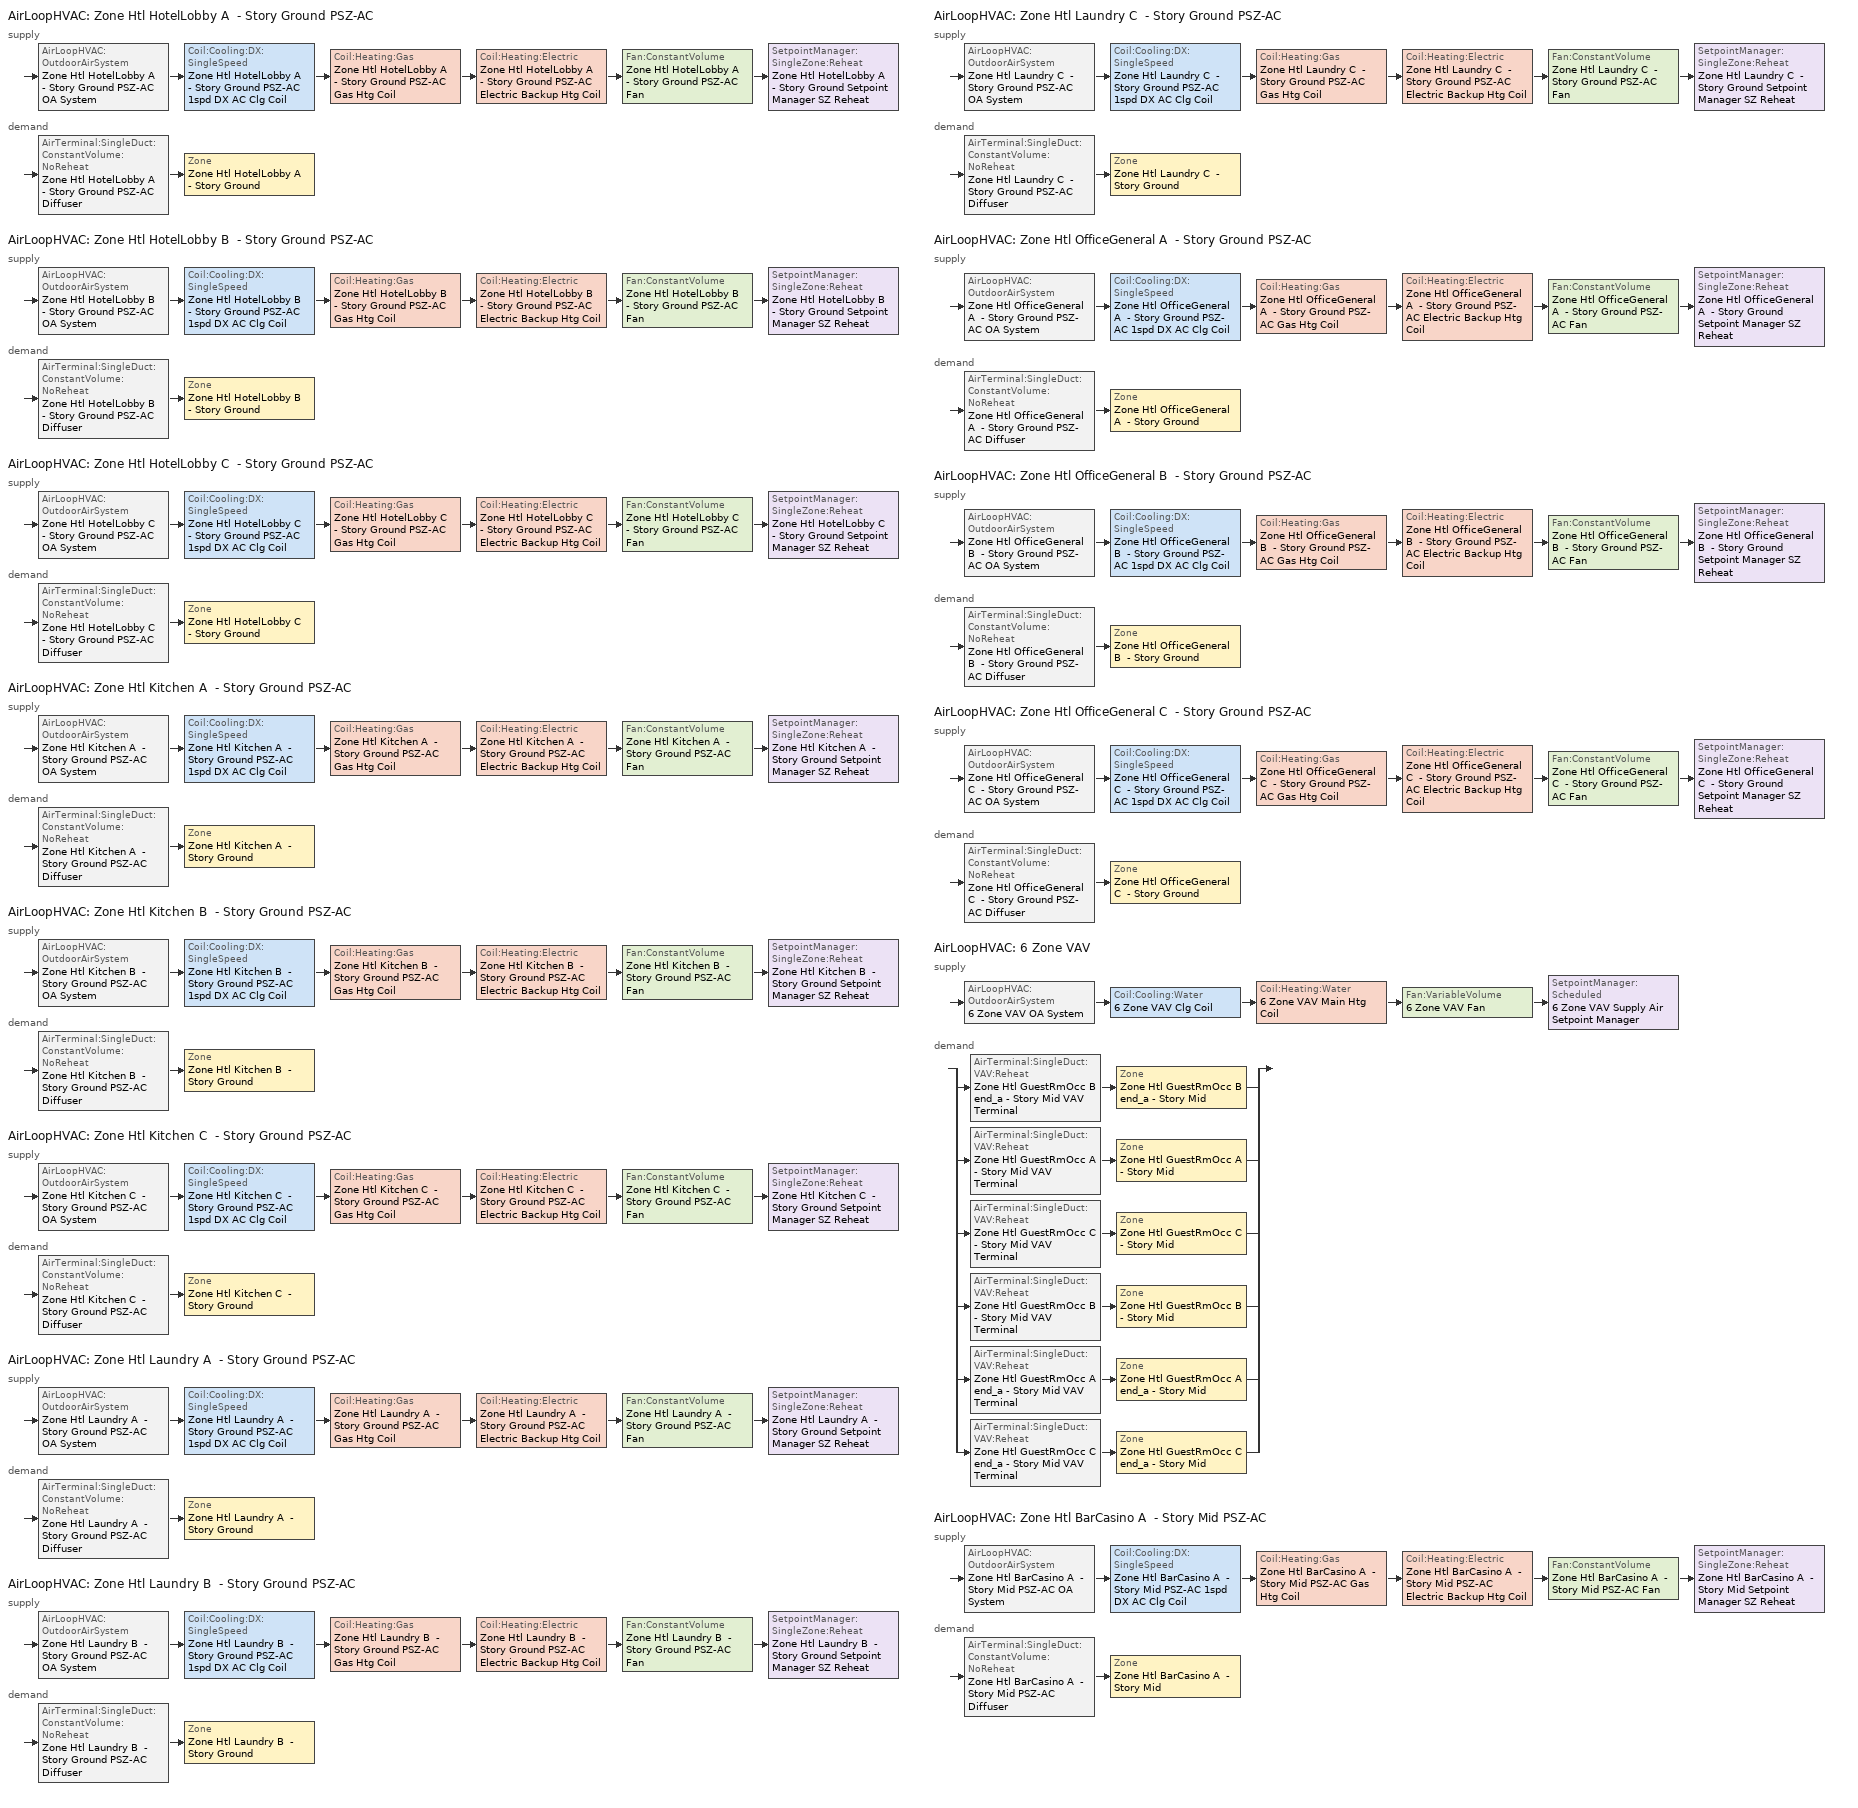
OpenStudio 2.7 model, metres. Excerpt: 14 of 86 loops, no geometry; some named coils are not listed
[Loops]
AirLoopHVAC 'Zone Htl HotelLobby A  - Story Ground PSZ-AC'
 supply: AirLoopHVAC:OutdoorAirSystem 'Zone Htl HotelLobby A  - Story Ground PSZ-AC OA System' > Coil:Cooling:DX:SingleSpeed 'Zone Htl HotelLobby A  - Story Ground PSZ-AC 1spd DX AC Clg Coil' > Coil:Heating:Gas 'Zone Htl HotelLobby A  - Story Ground PSZ-AC Gas Htg Coil' > Coil:Heating:Electric 'Zone Htl HotelLobby A  - Story Ground PSZ-AC Electric Backup Htg Coil' > Fan:ConstantVolume 'Zone Htl HotelLobby A  - Story Ground PSZ-AC Fan' > SetpointManager:SingleZone:Reheat 'Zone Htl HotelLobby A  - Story Ground Setpoint Manager SZ Reheat'
 demand: AirTerminal:SingleDuct:ConstantVolume:NoReheat 'Zone Htl HotelLobby A  - Story Ground PSZ-AC Diffuser' > Zone 'Zone Htl HotelLobby A  - Story Ground'
AirLoopHVAC 'Zone Htl HotelLobby B  - Story Ground PSZ-AC'
 supply: AirLoopHVAC:OutdoorAirSystem 'Zone Htl HotelLobby B  - Story Ground PSZ-AC OA System' > Coil:Cooling:DX:SingleSpeed 'Zone Htl HotelLobby B  - Story Ground PSZ-AC 1spd DX AC Clg Coil' > Coil:Heating:Gas 'Zone Htl HotelLobby B  - Story Ground PSZ-AC Gas Htg Coil' > Coil:Heating:Electric 'Zone Htl HotelLobby B  - Story Ground PSZ-AC Electric Backup Htg Coil' > Fan:ConstantVolume 'Zone Htl HotelLobby B  - Story Ground PSZ-AC Fan' > SetpointManager:SingleZone:Reheat 'Zone Htl HotelLobby B  - Story Ground Setpoint Manager SZ Reheat'
 demand: AirTerminal:SingleDuct:ConstantVolume:NoReheat 'Zone Htl HotelLobby B  - Story Ground PSZ-AC Diffuser' > Zone 'Zone Htl HotelLobby B  - Story Ground'
AirLoopHVAC 'Zone Htl HotelLobby C  - Story Ground PSZ-AC'
 supply: AirLoopHVAC:OutdoorAirSystem 'Zone Htl HotelLobby C  - Story Ground PSZ-AC OA System' > Coil:Cooling:DX:SingleSpeed 'Zone Htl HotelLobby C  - Story Ground PSZ-AC 1spd DX AC Clg Coil' > Coil:Heating:Gas 'Zone Htl HotelLobby C  - Story Ground PSZ-AC Gas Htg Coil' > Coil:Heating:Electric 'Zone Htl HotelLobby C  - Story Ground PSZ-AC Electric Backup Htg Coil' > Fan:ConstantVolume 'Zone Htl HotelLobby C  - Story Ground PSZ-AC Fan' > SetpointManager:SingleZone:Reheat 'Zone Htl HotelLobby C  - Story Ground Setpoint Manager SZ Reheat'
 demand: AirTerminal:SingleDuct:ConstantVolume:NoReheat 'Zone Htl HotelLobby C  - Story Ground PSZ-AC Diffuser' > Zone 'Zone Htl HotelLobby C  - Story Ground'
AirLoopHVAC 'Zone Htl Kitchen A  - Story Ground PSZ-AC'
 supply: AirLoopHVAC:OutdoorAirSystem 'Zone Htl Kitchen A  - Story Ground PSZ-AC OA System' > Coil:Cooling:DX:SingleSpeed 'Zone Htl Kitchen A  - Story Ground PSZ-AC 1spd DX AC Clg Coil' > Coil:Heating:Gas 'Zone Htl Kitchen A  - Story Ground PSZ-AC Gas Htg Coil' > Coil:Heating:Electric 'Zone Htl Kitchen A  - Story Ground PSZ-AC Electric Backup Htg Coil' > Fan:ConstantVolume 'Zone Htl Kitchen A  - Story Ground PSZ-AC Fan' > SetpointManager:SingleZone:Reheat 'Zone Htl Kitchen A  - Story Ground Setpoint Manager SZ Reheat'
 demand: AirTerminal:SingleDuct:ConstantVolume:NoReheat 'Zone Htl Kitchen A  - Story Ground PSZ-AC Diffuser' > Zone 'Zone Htl Kitchen A  - Story Ground'
AirLoopHVAC 'Zone Htl Kitchen B  - Story Ground PSZ-AC'
 supply: AirLoopHVAC:OutdoorAirSystem 'Zone Htl Kitchen B  - Story Ground PSZ-AC OA System' > Coil:Cooling:DX:SingleSpeed 'Zone Htl Kitchen B  - Story Ground PSZ-AC 1spd DX AC Clg Coil' > Coil:Heating:Gas 'Zone Htl Kitchen B  - Story Ground PSZ-AC Gas Htg Coil' > Coil:Heating:Electric 'Zone Htl Kitchen B  - Story Ground PSZ-AC Electric Backup Htg Coil' > Fan:ConstantVolume 'Zone Htl Kitchen B  - Story Ground PSZ-AC Fan' > SetpointManager:SingleZone:Reheat 'Zone Htl Kitchen B  - Story Ground Setpoint Manager SZ Reheat'
 demand: AirTerminal:SingleDuct:ConstantVolume:NoReheat 'Zone Htl Kitchen B  - Story Ground PSZ-AC Diffuser' > Zone 'Zone Htl Kitchen B  - Story Ground'
AirLoopHVAC 'Zone Htl Kitchen C  - Story Ground PSZ-AC'
 supply: AirLoopHVAC:OutdoorAirSystem 'Zone Htl Kitchen C  - Story Ground PSZ-AC OA System' > Coil:Cooling:DX:SingleSpeed 'Zone Htl Kitchen C  - Story Ground PSZ-AC 1spd DX AC Clg Coil' > Coil:Heating:Gas 'Zone Htl Kitchen C  - Story Ground PSZ-AC Gas Htg Coil' > Coil:Heating:Electric 'Zone Htl Kitchen C  - Story Ground PSZ-AC Electric Backup Htg Coil' > Fan:ConstantVolume 'Zone Htl Kitchen C  - Story Ground PSZ-AC Fan' > SetpointManager:SingleZone:Reheat 'Zone Htl Kitchen C  - Story Ground Setpoint Manager SZ Reheat'
 demand: AirTerminal:SingleDuct:ConstantVolume:NoReheat 'Zone Htl Kitchen C  - Story Ground PSZ-AC Diffuser' > Zone 'Zone Htl Kitchen C  - Story Ground'
AirLoopHVAC 'Zone Htl Laundry A  - Story Ground PSZ-AC'
 supply: AirLoopHVAC:OutdoorAirSystem 'Zone Htl Laundry A  - Story Ground PSZ-AC OA System' > Coil:Cooling:DX:SingleSpeed 'Zone Htl Laundry A  - Story Ground PSZ-AC 1spd DX AC Clg Coil' > Coil:Heating:Gas 'Zone Htl Laundry A  - Story Ground PSZ-AC Gas Htg Coil' > Coil:Heating:Electric 'Zone Htl Laundry A  - Story Ground PSZ-AC Electric Backup Htg Coil' > Fan:ConstantVolume 'Zone Htl Laundry A  - Story Ground PSZ-AC Fan' > SetpointManager:SingleZone:Reheat 'Zone Htl Laundry A  - Story Ground Setpoint Manager SZ Reheat'
 demand: AirTerminal:SingleDuct:ConstantVolume:NoReheat 'Zone Htl Laundry A  - Story Ground PSZ-AC Diffuser' > Zone 'Zone Htl Laundry A  - Story Ground'
AirLoopHVAC 'Zone Htl Laundry B  - Story Ground PSZ-AC'
 supply: AirLoopHVAC:OutdoorAirSystem 'Zone Htl Laundry B  - Story Ground PSZ-AC OA System' > Coil:Cooling:DX:SingleSpeed 'Zone Htl Laundry B  - Story Ground PSZ-AC 1spd DX AC Clg Coil' > Coil:Heating:Gas 'Zone Htl Laundry B  - Story Ground PSZ-AC Gas Htg Coil' > Coil:Heating:Electric 'Zone Htl Laundry B  - Story Ground PSZ-AC Electric Backup Htg Coil' > Fan:ConstantVolume 'Zone Htl Laundry B  - Story Ground PSZ-AC Fan' > SetpointManager:SingleZone:Reheat 'Zone Htl Laundry B  - Story Ground Setpoint Manager SZ Reheat'
 demand: AirTerminal:SingleDuct:ConstantVolume:NoReheat 'Zone Htl Laundry B  - Story Ground PSZ-AC Diffuser' > Zone 'Zone Htl Laundry B  - Story Ground'
AirLoopHVAC 'Zone Htl Laundry C  - Story Ground PSZ-AC'
 supply: AirLoopHVAC:OutdoorAirSystem 'Zone Htl Laundry C  - Story Ground PSZ-AC OA System' > Coil:Cooling:DX:SingleSpeed 'Zone Htl Laundry C  - Story Ground PSZ-AC 1spd DX AC Clg Coil' > Coil:Heating:Gas 'Zone Htl Laundry C  - Story Ground PSZ-AC Gas Htg Coil' > Coil:Heating:Electric 'Zone Htl Laundry C  - Story Ground PSZ-AC Electric Backup Htg Coil' > Fan:ConstantVolume 'Zone Htl Laundry C  - Story Ground PSZ-AC Fan' > SetpointManager:SingleZone:Reheat 'Zone Htl Laundry C  - Story Ground Setpoint Manager SZ Reheat'
 demand: AirTerminal:SingleDuct:ConstantVolume:NoReheat 'Zone Htl Laundry C  - Story Ground PSZ-AC Diffuser' > Zone 'Zone Htl Laundry C  - Story Ground'
AirLoopHVAC 'Zone Htl OfficeGeneral A  - Story Ground PSZ-AC'
 supply: AirLoopHVAC:OutdoorAirSystem 'Zone Htl OfficeGeneral A  - Story Ground PSZ-AC OA System' > Coil:Cooling:DX:SingleSpeed 'Zone Htl OfficeGeneral A  - Story Ground PSZ-AC 1spd DX AC Clg Coil' > Coil:Heating:Gas 'Zone Htl OfficeGeneral A  - Story Ground PSZ-AC Gas Htg Coil' > Coil:Heating:Electric 'Zone Htl OfficeGeneral A  - Story Ground PSZ-AC Electric Backup Htg Coil' > Fan:ConstantVolume 'Zone Htl OfficeGeneral A  - Story Ground PSZ-AC Fan' > SetpointManager:SingleZone:Reheat 'Zone Htl OfficeGeneral A  - Story Ground Setpoint Manager SZ Reheat'
 demand: AirTerminal:SingleDuct:ConstantVolume:NoReheat 'Zone Htl OfficeGeneral A  - Story Ground PSZ-AC Diffuser' > Zone 'Zone Htl OfficeGeneral A  - Story Ground'
AirLoopHVAC 'Zone Htl OfficeGeneral B  - Story Ground PSZ-AC'
 supply: AirLoopHVAC:OutdoorAirSystem 'Zone Htl OfficeGeneral B  - Story Ground PSZ-AC OA System' > Coil:Cooling:DX:SingleSpeed 'Zone Htl OfficeGeneral B  - Story Ground PSZ-AC 1spd DX AC Clg Coil' > Coil:Heating:Gas 'Zone Htl OfficeGeneral B  - Story Ground PSZ-AC Gas Htg Coil' > Coil:Heating:Electric 'Zone Htl OfficeGeneral B  - Story Ground PSZ-AC Electric Backup Htg Coil' > Fan:ConstantVolume 'Zone Htl OfficeGeneral B  - Story Ground PSZ-AC Fan' > SetpointManager:SingleZone:Reheat 'Zone Htl OfficeGeneral B  - Story Ground Setpoint Manager SZ Reheat'
 demand: AirTerminal:SingleDuct:ConstantVolume:NoReheat 'Zone Htl OfficeGeneral B  - Story Ground PSZ-AC Diffuser' > Zone 'Zone Htl OfficeGeneral B  - Story Ground'
AirLoopHVAC 'Zone Htl OfficeGeneral C  - Story Ground PSZ-AC'
 supply: AirLoopHVAC:OutdoorAirSystem 'Zone Htl OfficeGeneral C  - Story Ground PSZ-AC OA System' > Coil:Cooling:DX:SingleSpeed 'Zone Htl OfficeGeneral C  - Story Ground PSZ-AC 1spd DX AC Clg Coil' > Coil:Heating:Gas 'Zone Htl OfficeGeneral C  - Story Ground PSZ-AC Gas Htg Coil' > Coil:Heating:Electric 'Zone Htl OfficeGeneral C  - Story Ground PSZ-AC Electric Backup Htg Coil' > Fan:ConstantVolume 'Zone Htl OfficeGeneral C  - Story Ground PSZ-AC Fan' > SetpointManager:SingleZone:Reheat 'Zone Htl OfficeGeneral C  - Story Ground Setpoint Manager SZ Reheat'
 demand: AirTerminal:SingleDuct:ConstantVolume:NoReheat 'Zone Htl OfficeGeneral C  - Story Ground PSZ-AC Diffuser' > Zone 'Zone Htl OfficeGeneral C  - Story Ground'
AirLoopHVAC '6 Zone VAV'
 supply: AirLoopHVAC:OutdoorAirSystem '6 Zone VAV OA System' > Coil:Cooling:Water '6 Zone VAV Clg Coil' > Coil:Heating:Water '6 Zone VAV Main Htg Coil' > Fan:VariableVolume '6 Zone VAV Fan' > SetpointManager:Scheduled '6 Zone VAV Supply Air Setpoint Manager'
 demand: split
  | AirTerminal:SingleDuct:VAV:Reheat 'Zone Htl GuestRmOcc B end_a - Story Mid VAV Terminal' > Zone 'Zone Htl GuestRmOcc B end_a - Story Mid'
  | AirTerminal:SingleDuct:VAV:Reheat 'Zone Htl GuestRmOcc A  - Story Mid VAV Terminal' > Zone 'Zone Htl GuestRmOcc A  - Story Mid'
  | AirTerminal:SingleDuct:VAV:Reheat 'Zone Htl GuestRmOcc C  - Story Mid VAV Terminal' > Zone 'Zone Htl GuestRmOcc C  - Story Mid'
  | AirTerminal:SingleDuct:VAV:Reheat 'Zone Htl GuestRmOcc B  - Story Mid VAV Terminal' > Zone 'Zone Htl GuestRmOcc B  - Story Mid'
  | AirTerminal:SingleDuct:VAV:Reheat 'Zone Htl GuestRmOcc A end_a - Story Mid VAV Terminal' > Zone 'Zone Htl GuestRmOcc A end_a - Story Mid'
  | AirTerminal:SingleDuct:VAV:Reheat 'Zone Htl GuestRmOcc C end_a - Story Mid VAV Terminal' > Zone 'Zone Htl GuestRmOcc C end_a - Story Mid'
AirLoopHVAC 'Zone Htl BarCasino A  - Story Mid PSZ-AC'
 supply: AirLoopHVAC:OutdoorAirSystem 'Zone Htl BarCasino A  - Story Mid PSZ-AC OA System' > Coil:Cooling:DX:SingleSpeed 'Zone Htl BarCasino A  - Story Mid PSZ-AC 1spd DX AC Clg Coil' > Coil:Heating:Gas 'Zone Htl BarCasino A  - Story Mid PSZ-AC Gas Htg Coil' > Coil:Heating:Electric 'Zone Htl BarCasino A  - Story Mid PSZ-AC Electric Backup Htg Coil' > Fan:ConstantVolume 'Zone Htl BarCasino A  - Story Mid PSZ-AC Fan' > SetpointManager:SingleZone:Reheat 'Zone Htl BarCasino A  - Story Mid Setpoint Manager SZ Reheat'
 demand: AirTerminal:SingleDuct:ConstantVolume:NoReheat 'Zone Htl BarCasino A  - Story Mid PSZ-AC Diffuser' > Zone 'Zone Htl BarCasino A  - Story Mid'
[Sizing:Zone] Zone Cooling Design Supply Air Temperature Input Method=SupplyAirTemperature; Zone Cooling Design Supply Air Temperature {C}=12.7778; Zone Cooling Design Supply Air Temperature Difference {deltaC}=11.11; Zone Heating Design Supply Air Temperature Input Method=SupplyAirTemperature; Zone Heating Design Supply Air Temperature Difference {deltaC}=11.11; Zone Cooling Design Supply Air Humidity Ratio {kg-H2O/kg-air}=0.0085; Zone Heating Design Supply Air Humidity Ratio {kg-H2O/kg-air}=0.008; Heating Design Air Flow Method=DesignDay; Account for Dedicated Outdoor Air System=No; Dedicated Outdoor Air System Control Strategy=NeutralSupplyAir; Dedicated Outdoor Air Low Setpoint Temperature for Design {C}=autosize; Dedicated Outdoor Air High Setpoint Temperature for Design {C}=autosize
Name | Zone Heating Design Supply Air Temperature {C} | Cooling Design Air Flow Method
Zone Htl Kitchen A  - Story Ground; Zone Htl Kitchen B  - Story Ground; Zone Htl Kitchen C  - Story Ground; Zone Htl OfficeGeneral A  - Story Ground; Zone Htl OfficeGeneral B  - Story Ground; Zone Htl OfficeGeneral C  - Story Ground; Zone Htl Laundry A  - Story Ground; Zone Htl Laundry B  - Story Ground; Zone Htl Laundry C  - Story Ground; Zone Htl HotelLobby A  - Story Ground; Zone Htl HotelLobby B  - Story Ground; Zone Htl HotelLobby C  - Story Ground; Zone Htl BarCasino A  - Story Mid | 50 | DesignDay
Zone Htl GuestRmOcc A end_a - Story Mid; Zone Htl GuestRmOcc B end_a - Story Mid; Zone Htl GuestRmOcc C end_a - Story Mid; Zone Htl GuestRmOcc A  - Story Mid; Zone Htl GuestRmOcc B  - Story Mid; Zone Htl GuestRmOcc C  - Story Mid | 40 | DesignDayWithLimit
[Zone equipment]
Zone Htl Kitchen A  - Story Ground: Zone Htl Kitchen A  - Story Ground Exhaust Fan, Zone Htl Kitchen A  - Story Ground PSZ-AC Diffuser
Zone Htl Kitchen B  - Story Ground: Zone Htl Kitchen B  - Story Ground Exhaust Fan, Zone Htl Kitchen B  - Story Ground PSZ-AC Diffuser
Zone Htl Kitchen C  - Story Ground: Zone Htl Kitchen C  - Story Ground Exhaust Fan, Zone Htl Kitchen C  - Story Ground PSZ-AC Diffuser
Zone Htl OfficeGeneral A  - Story Ground: Zone Htl OfficeGeneral A  - Story Ground PSZ-AC Diffuser
Zone Htl OfficeGeneral B  - Story Ground: Zone Htl OfficeGeneral B  - Story Ground PSZ-AC Diffuser
Zone Htl OfficeGeneral C  - Story Ground: Zone Htl OfficeGeneral C  - Story Ground PSZ-AC Diffuser
Zone Htl Laundry A  - Story Ground: Zone Htl Laundry A  - Story Ground Exhaust Fan, Zone Htl Laundry A  - Story Ground PSZ-AC Diffuser
Zone Htl Laundry B  - Story Ground: Zone Htl Laundry B  - Story Ground Exhaust Fan, Zone Htl Laundry B  - Story Ground PSZ-AC Diffuser
Zone Htl Laundry C  - Story Ground: Zone Htl Laundry C  - Story Ground Exhaust Fan, Zone Htl Laundry C  - Story Ground PSZ-AC Diffuser
Zone Htl HotelLobby A  - Story Ground: Zone Htl HotelLobby A  - Story Ground PSZ-AC Diffuser
Zone Htl HotelLobby B  - Story Ground: Zone Htl HotelLobby B  - Story Ground PSZ-AC Diffuser
Zone Htl HotelLobby C  - Story Ground: Zone Htl HotelLobby C  - Story Ground PSZ-AC Diffuser
Zone Htl GuestRmOcc A end_a - Story Mid: Zone Htl GuestRmOcc A end_a - Story Mid VAV Terminal
Zone Htl GuestRmOcc B end_a - Story Mid: Zone Htl GuestRmOcc B end_a - Story Mid VAV Terminal
Zone Htl GuestRmOcc C end_a - Story Mid: Zone Htl GuestRmOcc C end_a - Story Mid VAV Terminal
Zone Htl GuestRmOcc A  - Story Mid: Zone Htl GuestRmOcc A  - Story Mid VAV Terminal
Zone Htl GuestRmOcc B  - Story Mid: Zone Htl GuestRmOcc B  - Story Mid VAV Terminal
Zone Htl GuestRmOcc C  - Story Mid: Zone Htl GuestRmOcc C  - Story Mid VAV Terminal
Zone Htl BarCasino A  - Story Mid: Zone Htl BarCasino A  - Story Mid Exhaust Fan, Zone Htl BarCasino A  - Story Mid PSZ-AC Diffuser
[Fan:ZoneExhaust] Fan Total Efficiency=0.429; Pressure Rise {Pa}=124.544; System Availability Manager Coupling Mode=Decoupled
Name | Availability Schedule | Maximum Flow Rate {m3/s}
Zone Htl BarCasino A  - Story Mid Exhaust Fan | D_Htl_All_Fan_Yr | 0.0022391
Zone Htl Kitchen A  - Story Ground Exhaust Fan; Zone Htl Kitchen C  - Story Ground Exhaust Fan | DEER Hotel Kitchen Exhaust Fan DCV Schedule | 0.0985202
Zone Htl Kitchen B  - Story Ground Exhaust Fan | DEER Hotel Kitchen Exhaust Fan DCV Schedule | 0.495429
Zone Htl Laundry A  - Story Ground Exhaust Fan; Zone Htl Laundry C  - Story Ground Exhaust Fan | D_Htl_All_Fan_Yr | 0.0229507
Zone Htl Laundry B  - Story Ground Exhaust Fan | D_Htl_All_Fan_Yr | 0.115413
[SetpointManager:Scheduled]
6 Zone VAV Supply Air Setpoint Manager: Control Variable=Temperature; Schedule=Supply Air Temp - 55.0F 1; Setpoint Node or NodeList=6 Zone VAV Supply Outlet Node
[AirLoopHVAC] Availability Schedule=Always On Discrete; Design Supply Air Flow Rate {m3/s}=AutoSize
Zone Htl HotelLobby A  - Story Ground PSZ-AC; Zone Htl HotelLobby B  - Story Ground PSZ-AC; Zone Htl HotelLobby C  - Story Ground PSZ-AC; Zone Htl Kitchen A  - Story Ground PSZ-AC; Zone Htl Kitchen B  - Story Ground PSZ-AC; Zone Htl Kitchen C  - Story Ground PSZ-AC; Zone Htl Laundry A  - Story Ground PSZ-AC; Zone Htl Laundry B  - Story Ground PSZ-AC; Zone Htl Laundry C  - Story Ground PSZ-AC; Zone Htl OfficeGeneral A  - Story Ground PSZ-AC; Zone Htl OfficeGeneral B  - Story Ground PSZ-AC; Zone Htl OfficeGeneral C  - Story Ground PSZ-AC; 6 Zone VAV; Zone Htl BarCasino A  - Story Mid PSZ-AC
[Sizing:System] Type of Load to Size On=Sensible; Design Outdoor Air Flow Rate {m3/s}=Autosize; Preheat Design Temperature {C}=7.22222; Preheat Design Humidity Ratio {kg-H2O/kg-Air}=0.008; Precool Design Temperature {C}=12.7778; Precool Design Humidity Ratio {kg-H2O/kg-Air}=0.008; Central Cooling Design Supply Air Temperature {C}=12.7778; Sizing Option=Coincident; 100% Outdoor Air in Cooling=No; 100% Outdoor Air in Heating=No; Central Cooling Design Supply Air Humidity Ratio {kg-H2O/kg-Air}=0.0085; Central Heating Design Supply Air Humidity Ratio {kg-H2O/kg-Air}=0.008; Cooling Design Air Flow Method=DesignDay; Cooling Design Air Flow Rate {m3/s}=0; Heating Design Air Flow Method=DesignDay; Heating Design Air Flow Rate {m3/s}=0; System Outdoor Air Method=ZoneSum; Zone Maximum Outdoor Air Fraction=1; Cooling Supply Air Flow Rate Per Floor Area {m3/s-m2}=0.00996765; Cooling Fraction of Autosized Cooling Supply Air Flow Rate=1; Cooling Supply Air Flow Rate Per Unit Cooling Capacity {m3/s-W}=3.94755e-05; Heating Supply Air Flow Rate Per Floor Area {m3/s-m2}=0.00996765; Heating Fraction of Autosized Heating Supply Air Flow Rate=1; Heating Fraction of Autosized Cooling Supply Air Flow Rate=1; Heating Supply Air Flow Rate Per Unit Heating Capacity {m3/s-W}=3.15882e-05; Cooling Design Capacity Method=CoolingDesignCapacity; Cooling Design Capacity {W}=autosize; Cooling Design Capacity Per Floor Area {W/m2}=234.7; Fraction of Autosized Cooling Design Capacity=1; Heating Design Capacity Method=HeatingDesignCapacity; Heating Design Capacity {W}=autosize; Heating Design Capacity Per Floor Area {W/m2}=157; Fraction of Autosized Heating Design Capacity=1; Central Cooling Capacity Control Method=OnOff
Name | Central Heating Maximum System Air Flow Ratio | Central Heating Design Supply Air Temperature {C}
Zone Htl HotelLobby A  - Story Ground PSZ-AC; Zone Htl HotelLobby B  - Story Ground PSZ-AC; Zone Htl HotelLobby C  - Story Ground PSZ-AC; Zone Htl Kitchen A  - Story Ground PSZ-AC; Zone Htl Kitchen B  - Story Ground PSZ-AC; Zone Htl Kitchen C  - Story Ground PSZ-AC; Zone Htl Laundry A  - Story Ground PSZ-AC; Zone Htl Laundry B  - Story Ground PSZ-AC; Zone Htl Laundry C  - Story Ground PSZ-AC; Zone Htl OfficeGeneral A  - Story Ground PSZ-AC; Zone Htl OfficeGeneral B  - Story Ground PSZ-AC; Zone Htl OfficeGeneral C  - Story Ground PSZ-AC; Zone Htl BarCasino A  - Story Mid PSZ-AC | 1 | 50
6 Zone VAV | 0.3 | 12.7778
[Fan:VariableVolume]
6 Zone VAV Fan: Availability Schedule=Always On Discrete; Fan Total Efficiency=0.62; Pressure Rise {Pa}=996.356; Maximum Flow Rate {m3/s}=Autosize; Fan Power Minimum Flow Rate Input Method=Fraction; Fan Power Minimum Flow Fraction=0.25; Fan Power Minimum Air Flow Rate {m3/s}=0; Motor Efficiency=0.9; Motor In Airstream Fraction=1; Fan Power Coefficient 1=0.0407599; Fan Power Coefficient 2=0.088045; Fan Power Coefficient 3=-0.0729261; Fan Power Coefficient 4=0.94374; Fan Power Coefficient 5=0
[Controller:OutdoorAir] Maximum Outdoor Air Flow Rate {m3/s}=Autosize; Economizer Control Type=NoEconomizer; Economizer Control Action Type=ModulateFlow; Economizer Maximum Limit Dry-Bulb Temperature {C}=28; Economizer Maximum Limit Enthalpy {J/kg}=64000; Lockout Type=NoLockout; Minimum Limit Type=FixedMinimum; High Humidity Control=No; Heat Recovery Bypass Control Type=BypassWhenWithinEconomizerLimits
Name | Minimum Outdoor Air Flow Rate {m3/s} | Minimum Outdoor Air Schedule | Controller Mechanical Ventilation
Zone Htl HotelLobby A  - Story Ground PSZ-AC OA System Controller | 0 | Always On Discrete | Controller Mechanical Ventilation 18
Zone Htl HotelLobby B  - Story Ground PSZ-AC OA System Controller | 0 | Always On Discrete | Controller Mechanical Ventilation 19
Zone Htl HotelLobby C  - Story Ground PSZ-AC OA System Controller | 0 | Always On Discrete | Controller Mechanical Ventilation 20
Zone Htl Kitchen A  - Story Ground PSZ-AC OA System Controller | 0 | Always On Discrete | Controller Mechanical Ventilation 21
Zone Htl Kitchen B  - Story Ground PSZ-AC OA System Controller | 0 | Always On Discrete | Controller Mechanical Ventilation 22
Zone Htl Kitchen C  - Story Ground PSZ-AC OA System Controller | 0 | Always On Discrete | Controller Mechanical Ventilation 23
Zone Htl Laundry A  - Story Ground PSZ-AC OA System Controller | 0 | Always On Discrete | Controller Mechanical Ventilation 24
Zone Htl Laundry B  - Story Ground PSZ-AC OA System Controller | 0 | Always On Discrete | Controller Mechanical Ventilation 25
Zone Htl Laundry C  - Story Ground PSZ-AC OA System Controller | 0 | Always On Discrete | Controller Mechanical Ventilation 26
Zone Htl OfficeGeneral A  - Story Ground PSZ-AC OA System Controller | 0 | Always On Discrete | Controller Mechanical Ventilation 27
Zone Htl OfficeGeneral B  - Story Ground PSZ-AC OA System Controller | 0 | Always On Discrete | Controller Mechanical Ventilation 28
Zone Htl OfficeGeneral C  - Story Ground PSZ-AC OA System Controller | 0 | Always On Discrete | Controller Mechanical Ventilation 29
6 Zone VAV OA Controller | autosize |  | 6 Zone VAV Vent Controller
Zone Htl BarCasino A  - Story Mid PSZ-AC OA System Controller | 0 | Always On Discrete | Controller Mechanical Ventilation 30
[Controller:MechanicalVentilation] Availability Schedule=Always On Discrete
Name | System Outdoor Air Method
Controller Mechanical Ventilation 18; Controller Mechanical Ventilation 19; Controller Mechanical Ventilation 20; Controller Mechanical Ventilation 21; Controller Mechanical Ventilation 22; Controller Mechanical Ventilation 23; Controller Mechanical Ventilation 24; Controller Mechanical Ventilation 25; Controller Mechanical Ventilation 26; Controller Mechanical Ventilation 27; Controller Mechanical Ventilation 28; Controller Mechanical Ventilation 29; Controller Mechanical Ventilation 30 | ZoneSum
6 Zone VAV Vent Controller | VentilationRateProcedure
[AirLoopHVAC:OutdoorAirSystem]
Name | Controller
Zone Htl HotelLobby A  - Story Ground PSZ-AC OA System | Zone Htl HotelLobby A  - Story Ground PSZ-AC OA System Controller
Zone Htl HotelLobby B  - Story Ground PSZ-AC OA System | Zone Htl HotelLobby B  - Story Ground PSZ-AC OA System Controller
Zone Htl HotelLobby C  - Story Ground PSZ-AC OA System | Zone Htl HotelLobby C  - Story Ground PSZ-AC OA System Controller
Zone Htl Kitchen A  - Story Ground PSZ-AC OA System | Zone Htl Kitchen A  - Story Ground PSZ-AC OA System Controller
Zone Htl Kitchen B  - Story Ground PSZ-AC OA System | Zone Htl Kitchen B  - Story Ground PSZ-AC OA System Controller
Zone Htl Kitchen C  - Story Ground PSZ-AC OA System | Zone Htl Kitchen C  - Story Ground PSZ-AC OA System Controller
Zone Htl Laundry A  - Story Ground PSZ-AC OA System | Zone Htl Laundry A  - Story Ground PSZ-AC OA System Controller
Zone Htl Laundry B  - Story Ground PSZ-AC OA System | Zone Htl Laundry B  - Story Ground PSZ-AC OA System Controller
Zone Htl Laundry C  - Story Ground PSZ-AC OA System | Zone Htl Laundry C  - Story Ground PSZ-AC OA System Controller
Zone Htl OfficeGeneral A  - Story Ground PSZ-AC OA System | Zone Htl OfficeGeneral A  - Story Ground PSZ-AC OA System Controller
Zone Htl OfficeGeneral B  - Story Ground PSZ-AC OA System | Zone Htl OfficeGeneral B  - Story Ground PSZ-AC OA System Controller
Zone Htl OfficeGeneral C  - Story Ground PSZ-AC OA System | Zone Htl OfficeGeneral C  - Story Ground PSZ-AC OA System Controller
6 Zone VAV OA System | 6 Zone VAV OA Controller
Zone Htl BarCasino A  - Story Mid PSZ-AC OA System | Zone Htl BarCasino A  - Story Mid PSZ-AC OA System Controller
[AirTerminal:SingleDuct:VAV:Reheat] Availability Schedule=Always On Discrete; Maximum Air Flow Rate {m3/s}=AutoSize; Zone Minimum Air Flow Input Method=Constant; Constant Minimum Air Flow Fraction=0.3; Fixed Minimum Air Flow Rate {m3/s}=0; Maximum Hot Water or Steam Flow Rate {m3/s}=AutoSize; Minimum Hot Water or Steam Flow Rate {m3/s}=0; Convergence Tolerance=0.001; Damper Heating Action=ReverseWithLimits; Maximum Flow per Zone Floor Area During Reheat {m3/s-m2}=AutoSize; Maximum Flow Fraction During Reheat=0.5; Maximum Reheat Air Temperature {C}=40; Control For Outdoor Air=No
Name | Reheat Coil
Zone Htl GuestRmOcc B end_a - Story Mid VAV Terminal | Zone Htl GuestRmOcc B end_a - Story Mid Reheat Coil
Zone Htl GuestRmOcc A  - Story Mid VAV Terminal | Zone Htl GuestRmOcc A  - Story Mid Reheat Coil
Zone Htl GuestRmOcc C  - Story Mid VAV Terminal | Zone Htl GuestRmOcc C  - Story Mid Reheat Coil
Zone Htl GuestRmOcc B  - Story Mid VAV Terminal | Zone Htl GuestRmOcc B  - Story Mid Reheat Coil
Zone Htl GuestRmOcc A end_a - Story Mid VAV Terminal | Zone Htl GuestRmOcc A end_a - Story Mid Reheat Coil
Zone Htl GuestRmOcc C end_a - Story Mid VAV Terminal | Zone Htl GuestRmOcc C end_a - Story Mid Reheat Coil
[SetpointManager:SingleZone:Reheat] Minimum Supply Air Temperature {C}=12.7778; Maximum Supply Air Temperature {C}=50
Name | Control Zone | Setpoint Node or NodeList
Zone Htl HotelLobby A  - Story Ground Setpoint Manager SZ Reheat | Zone Htl HotelLobby A  - Story Ground | Zone Htl HotelLobby A  - Story Ground PSZ-AC Supply Outlet Node
Zone Htl HotelLobby B  - Story Ground Setpoint Manager SZ Reheat | Zone Htl HotelLobby B  - Story Ground | Zone Htl HotelLobby B  - Story Ground PSZ-AC Supply Outlet Node
Zone Htl HotelLobby C  - Story Ground Setpoint Manager SZ Reheat | Zone Htl HotelLobby C  - Story Ground | Zone Htl HotelLobby C  - Story Ground PSZ-AC Supply Outlet Node
Zone Htl Kitchen A  - Story Ground Setpoint Manager SZ Reheat | Zone Htl Kitchen A  - Story Ground | Zone Htl Kitchen A  - Story Ground PSZ-AC Supply Outlet Node
Zone Htl Kitchen B  - Story Ground Setpoint Manager SZ Reheat | Zone Htl Kitchen B  - Story Ground | Zone Htl Kitchen B  - Story Ground PSZ-AC Supply Outlet Node
Zone Htl Kitchen C  - Story Ground Setpoint Manager SZ Reheat | Zone Htl Kitchen C  - Story Ground | Zone Htl Kitchen C  - Story Ground PSZ-AC Supply Outlet Node
Zone Htl Laundry A  - Story Ground Setpoint Manager SZ Reheat | Zone Htl Laundry A  - Story Ground | Zone Htl Laundry A  - Story Ground PSZ-AC Supply Outlet Node
Zone Htl Laundry B  - Story Ground Setpoint Manager SZ Reheat | Zone Htl Laundry B  - Story Ground | Zone Htl Laundry B  - Story Ground PSZ-AC Supply Outlet Node
Zone Htl Laundry C  - Story Ground Setpoint Manager SZ Reheat | Zone Htl Laundry C  - Story Ground | Zone Htl Laundry C  - Story Ground PSZ-AC Supply Outlet Node
Zone Htl OfficeGeneral A  - Story Ground Setpoint Manager SZ Reheat | Zone Htl OfficeGeneral A  - Story Ground | Zone Htl OfficeGeneral A  - Story Ground PSZ-AC Supply Outlet Node
Zone Htl OfficeGeneral B  - Story Ground Setpoint Manager SZ Reheat | Zone Htl OfficeGeneral B  - Story Ground | Zone Htl OfficeGeneral B  - Story Ground PSZ-AC Supply Outlet Node
Zone Htl OfficeGeneral C  - Story Ground Setpoint Manager SZ Reheat | Zone Htl OfficeGeneral C  - Story Ground | Zone Htl OfficeGeneral C  - Story Ground PSZ-AC Supply Outlet Node
Zone Htl BarCasino A  - Story Mid Setpoint Manager SZ Reheat | Zone Htl BarCasino A  - Story Mid | Zone Htl BarCasino A  - Story Mid PSZ-AC Supply Outlet Node
[Fan:ConstantVolume] Availability Schedule=Always On Discrete; Fan Total Efficiency=0.54; Pressure Rise {Pa}=622.722; Maximum Flow Rate {m3/s}=AutoSize; Motor Efficiency=0.9; Motor In Airstream Fraction=1
Zone Htl HotelLobby A  - Story Ground PSZ-AC Fan; Zone Htl HotelLobby B  - Story Ground PSZ-AC Fan; Zone Htl HotelLobby C  - Story Ground PSZ-AC Fan; Zone Htl Kitchen A  - Story Ground PSZ-AC Fan; Zone Htl Kitchen B  - Story Ground PSZ-AC Fan; Zone Htl Kitchen C  - Story Ground PSZ-AC Fan; Zone Htl Laundry A  - Story Ground PSZ-AC Fan; Zone Htl Laundry B  - Story Ground PSZ-AC Fan; Zone Htl Laundry C  - Story Ground PSZ-AC Fan; Zone Htl OfficeGeneral A  - Story Ground PSZ-AC Fan; Zone Htl OfficeGeneral B  - Story Ground PSZ-AC Fan; Zone Htl OfficeGeneral C  - Story Ground PSZ-AC Fan; Zone Htl BarCasino A  - Story Mid PSZ-AC Fan
[Coil:Heating:Gas] Availability Schedule=Always On Discrete; Gas Burner Efficiency=0.8; Nominal Capacity {W}=AutoSize; Parasitic Electric Load {W}=0; Parasitic Gas Load {W}=0
Zone Htl HotelLobby A  - Story Ground PSZ-AC Gas Htg Coil; Zone Htl HotelLobby B  - Story Ground PSZ-AC Gas Htg Coil; Zone Htl HotelLobby C  - Story Ground PSZ-AC Gas Htg Coil; Zone Htl Kitchen A  - Story Ground PSZ-AC Gas Htg Coil; Zone Htl Kitchen B  - Story Ground PSZ-AC Gas Htg Coil; Zone Htl Kitchen C  - Story Ground PSZ-AC Gas Htg Coil; Zone Htl Laundry A  - Story Ground PSZ-AC Gas Htg Coil; Zone Htl Laundry B  - Story Ground PSZ-AC Gas Htg Coil; Zone Htl Laundry C  - Story Ground PSZ-AC Gas Htg Coil; Zone Htl OfficeGeneral A  - Story Ground PSZ-AC Gas Htg Coil; Zone Htl OfficeGeneral B  - Story Ground PSZ-AC Gas Htg Coil; Zone Htl OfficeGeneral C  - Story Ground PSZ-AC Gas Htg Coil; Zone Htl BarCasino A  - Story Mid PSZ-AC Gas Htg Coil
[Coil:Heating:Electric] Availability Schedule=Always On Discrete; Efficiency=1
Zone Htl HotelLobby A  - Story Ground PSZ-AC Electric Backup Htg Coil; Zone Htl HotelLobby B  - Story Ground PSZ-AC Electric Backup Htg Coil; Zone Htl HotelLobby C  - Story Ground PSZ-AC Electric Backup Htg Coil; Zone Htl Kitchen A  - Story Ground PSZ-AC Electric Backup Htg Coil; Zone Htl Kitchen B  - Story Ground PSZ-AC Electric Backup Htg Coil; Zone Htl Kitchen C  - Story Ground PSZ-AC Electric Backup Htg Coil; Zone Htl Laundry A  - Story Ground PSZ-AC Electric Backup Htg Coil; Zone Htl Laundry B  - Story Ground PSZ-AC Electric Backup Htg Coil; Zone Htl Laundry C  - Story Ground PSZ-AC Electric Backup Htg Coil; Zone Htl OfficeGeneral A  - Story Ground PSZ-AC Electric Backup Htg Coil; Zone Htl OfficeGeneral B  - Story Ground PSZ-AC Electric Backup Htg Coil; Zone Htl OfficeGeneral C  - Story Ground PSZ-AC Electric Backup Htg Coil; Zone Htl BarCasino A  - Story Mid PSZ-AC Electric Backup Htg Coil
[Coil:Cooling:DX:SingleSpeed] Availability Schedule=Always On Discrete; Rated Total Cooling Capacity {W}=autosize; Rated Sensible Heat Ratio=autosize; Rated COP {W/W}=3; Rated Air Flow Rate {m3/s}=autosize; Rated Evaporator Fan Power Per Volume Flow Rate {W/(m3/s)}=773.3; Condenser Type=AirCooled; Evaporative Condenser Effectiveness=0; Evaporative Condenser Air Flow Rate {m3/s}=Autosize; Evaporative Condenser Pump Rated Power Consumption {W}=Autosize; Crankcase Heater Capacity {W}=0; Maximum Outdoor Dry-Bulb Temperature for Crankcase Heater Operation {C}=0; Basin Heater Capacity {W/K}=0; Basin Heater Setpoint Temperature {C}=10
Name | Total Cooling Capacity Function of Temperature Curve | Total Cooling Capacity Function of Flow Fraction Curve | Energy Input Ratio Function of Temperature Curve | Energy Input Ratio Function of Flow Fraction Curve | Part Load Fraction Correlation Curve
Zone Htl HotelLobby A  - Story Ground PSZ-AC 1spd DX AC Clg Coil | Curve Biquadratic 73 | Curve Quadratic 107 | Curve Biquadratic 74 | Curve Quadratic 108 | Curve Quadratic 109
Zone Htl HotelLobby B  - Story Ground PSZ-AC 1spd DX AC Clg Coil | Curve Biquadratic 77 | Curve Quadratic 113 | Curve Biquadratic 78 | Curve Quadratic 114 | Curve Quadratic 115
Zone Htl HotelLobby C  - Story Ground PSZ-AC 1spd DX AC Clg Coil | Curve Biquadratic 81 | Curve Quadratic 119 | Curve Biquadratic 82 | Curve Quadratic 120 | Curve Quadratic 121
Zone Htl Kitchen A  - Story Ground PSZ-AC 1spd DX AC Clg Coil | Curve Biquadratic 85 | Curve Quadratic 125 | Curve Biquadratic 86 | Curve Quadratic 126 | Curve Quadratic 127
Zone Htl Kitchen B  - Story Ground PSZ-AC 1spd DX AC Clg Coil | Curve Biquadratic 89 | Curve Quadratic 131 | Curve Biquadratic 90 | Curve Quadratic 132 | Curve Quadratic 133
Zone Htl Kitchen C  - Story Ground PSZ-AC 1spd DX AC Clg Coil | Curve Biquadratic 93 | Curve Quadratic 137 | Curve Biquadratic 94 | Curve Quadratic 138 | Curve Quadratic 139
Zone Htl Laundry A  - Story Ground PSZ-AC 1spd DX AC Clg Coil | Curve Biquadratic 97 | Curve Quadratic 143 | Curve Biquadratic 98 | Curve Quadratic 144 | Curve Quadratic 145
Zone Htl Laundry B  - Story Ground PSZ-AC 1spd DX AC Clg Coil | Curve Biquadratic 101 | Curve Quadratic 149 | Curve Biquadratic 102 | Curve Quadratic 150 | Curve Quadratic 151
Zone Htl Laundry C  - Story Ground PSZ-AC 1spd DX AC Clg Coil | Curve Biquadratic 105 | Curve Quadratic 155 | Curve Biquadratic 106 | Curve Quadratic 156 | Curve Quadratic 157
Zone Htl OfficeGeneral A  - Story Ground PSZ-AC 1spd DX AC Clg Coil | Curve Biquadratic 109 | Curve Quadratic 161 | Curve Biquadratic 110 | Curve Quadratic 162 | Curve Quadratic 163
Zone Htl OfficeGeneral B  - Story Ground PSZ-AC 1spd DX AC Clg Coil | Curve Biquadratic 113 | Curve Quadratic 167 | Curve Biquadratic 114 | Curve Quadratic 168 | Curve Quadratic 169
Zone Htl OfficeGeneral C  - Story Ground PSZ-AC 1spd DX AC Clg Coil | Curve Biquadratic 117 | Curve Quadratic 173 | Curve Biquadratic 118 | Curve Quadratic 174 | Curve Quadratic 175
Zone Htl BarCasino A  - Story Mid PSZ-AC 1spd DX AC Clg Coil | Curve Biquadratic 121 | Curve Quadratic 179 | Curve Biquadratic 122 | Curve Quadratic 180 | Curve Quadratic 181
[AirTerminal:SingleDuct:ConstantVolume:NoReheat] Availability Schedule=Always On Discrete; Maximum Air Flow Rate {m3/s}=AutoSize
Zone Htl HotelLobby A  - Story Ground PSZ-AC Diffuser; Zone Htl HotelLobby B  - Story Ground PSZ-AC Diffuser; Zone Htl HotelLobby C  - Story Ground PSZ-AC Diffuser; Zone Htl Kitchen A  - Story Ground PSZ-AC Diffuser; Zone Htl Kitchen B  - Story Ground PSZ-AC Diffuser; Zone Htl Kitchen C  - Story Ground PSZ-AC Diffuser; Zone Htl Laundry A  - Story Ground PSZ-AC Diffuser; Zone Htl Laundry B  - Story Ground PSZ-AC Diffuser; Zone Htl Laundry C  - Story Ground PSZ-AC Diffuser; Zone Htl OfficeGeneral A  - Story Ground PSZ-AC Diffuser; Zone Htl OfficeGeneral B  - Story Ground PSZ-AC Diffuser; Zone Htl OfficeGeneral C  - Story Ground PSZ-AC Diffuser; Zone Htl BarCasino A  - Story Mid PSZ-AC Diffuser
[Schedule:Ruleset]
Name | Default Day Schedule | Summer Design Day Schedule | Winter Design Day Schedule
D_Htl_All_Fan_Yr | D_Htl_All_Fan_Yr Default | D_Htl_All_Fan_Yr Summer Design Day | D_Htl_All_Fan_Yr Winter Design Day
DEER Hotel Kitchen Exhaust Fan DCV Schedule | DEER Hotel Kitchen Exhaust Fan DCV Schedule Default | DEER Hotel Kitchen Exhaust Fan DCV Schedule Summer Design Day | DEER Hotel Kitchen Exhaust Fan DCV Schedule Winter Design Day
Supply Air Temp - 55.0F 1 | Supply Air Temp - 55.0F Default 1
[Schedule:Day]
D_Htl_All_Fan_Yr Default; D_Htl_All_Fan_Yr Winter Design Day; D_Htl_All_Fan_Yr Summer Design Day: 5, 0, 0, 23, 0, 1, 24, 0, 0
DEER Hotel Kitchen Exhaust Fan DCV Schedule Default; DEER Hotel Kitchen Exhaust Fan DCV Schedule Winter Design Day; DEER Hotel Kitchen Exhaust Fan DCV Schedule Summer Design Day: 5, 0, 0, 8, 0, 0.83, 19, 0, 0.9, 23, 0, 0.83, 24, 0, 0
Supply Air Temp - 55.0F Default 1: 24, 0, 12.7778
[Schedule:Constant]
Always On Discrete: Value=1
[Curve:Biquadratic] Minimum Value of x=-100; Maximum Value of x=100; Minimum Value of y=-100; Maximum Value of y=100
Name | Coefficient1 Constant | Coefficient2 x | Coefficient3 x**2 | Coefficient4 y | Coefficient5 y**2 | Coefficient6 x*y
Curve Biquadratic 73; Curve Biquadratic 77; Curve Biquadratic 81; Curve Biquadratic 85; Curve Biquadratic 89; Curve Biquadratic 93; Curve Biquadratic 97; Curve Biquadratic 101; Curve Biquadratic 105; Curve Biquadratic 109; Curve Biquadratic 113; Curve Biquadratic 117; Curve Biquadratic 121 | 0.971212 | -0.0152755 | 0.00144345 | -0.00039321 | -6.8364e-06 | -0.000290596
Curve Biquadratic 74; Curve Biquadratic 78; Curve Biquadratic 82; Curve Biquadratic 86; Curve Biquadratic 90; Curve Biquadratic 94; Curve Biquadratic 98; Curve Biquadratic 102; Curve Biquadratic 106; Curve Biquadratic 110; Curve Biquadratic 114; Curve Biquadratic 118; Curve Biquadratic 122 | 0.286871 | 0.0239022 | -0.000810648 | 0.0134585 | 0.000338936 | -0.000487004
[Curve:Quadratic]
Name | Coefficient1 Constant | Coefficient2 x | Coefficient3 x**2 | Minimum Value of x | Maximum Value of x | Minimum Curve Output | Maximum Curve Output
Curve Quadratic 107; Curve Quadratic 108; Curve Quadratic 113; Curve Quadratic 114; Curve Quadratic 119; Curve Quadratic 120; Curve Quadratic 125; Curve Quadratic 126; Curve Quadratic 131; Curve Quadratic 132; Curve Quadratic 137; Curve Quadratic 138; Curve Quadratic 143; Curve Quadratic 144; Curve Quadratic 149; Curve Quadratic 150; Curve Quadratic 155; Curve Quadratic 156; Curve Quadratic 161; Curve Quadratic 162; Curve Quadratic 167; Curve Quadratic 168; Curve Quadratic 173; Curve Quadratic 174; Curve Quadratic 179; Curve Quadratic 180 | 1 | 0 | 0 | -100 | 100
Curve Quadratic 109; Curve Quadratic 115; Curve Quadratic 121; Curve Quadratic 127; Curve Quadratic 133; Curve Quadratic 139; Curve Quadratic 145; Curve Quadratic 151; Curve Quadratic 157; Curve Quadratic 163; Curve Quadratic 169; Curve Quadratic 175; Curve Quadratic 181 | 0.909496 | 0.0986477 | -0.00819488 | 0 | 1 | 0.7 | 1
